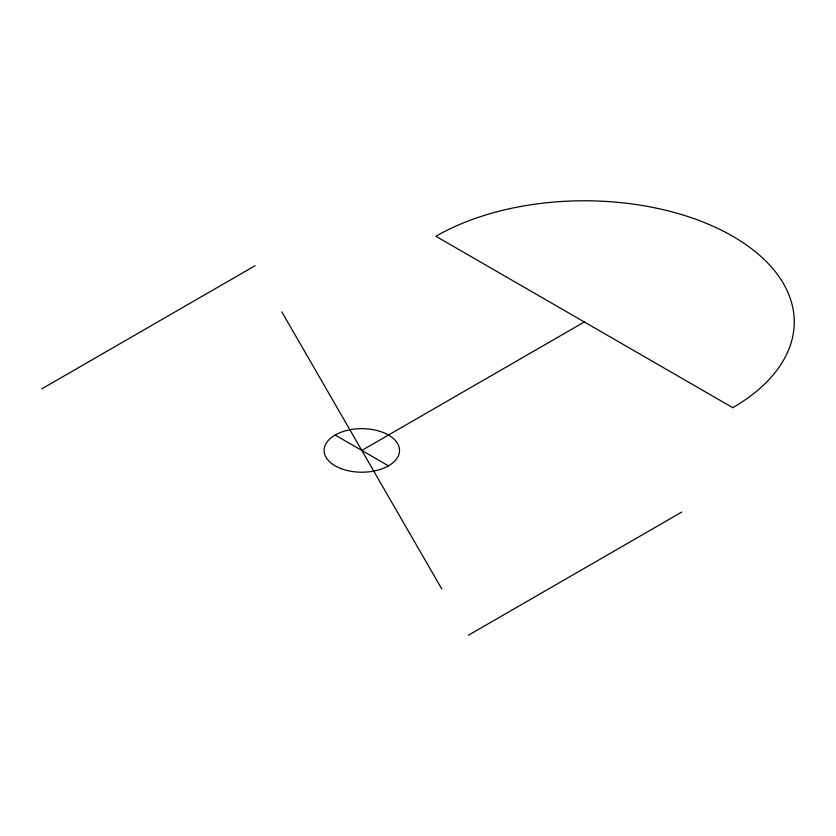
<?xml version="1.0" encoding="UTF-8"?>
<svg xmlns="http://www.w3.org/2000/svg" width="836" height="836" viewBox="0 0 836 836"><rect width="100%" height="100%" fill="white"/><g stroke="black" fill="none" stroke-linecap="round" stroke-linejoin="round"><path stroke-width="1.25" d="M41.8 388.855L255.147 265.681M361.821 450.437L584.322 321.975M468.484 635.193L681.831 512.029M335.152 435.044L388.479 465.83M281.816 311.87L441.816 589.004M732.754 407.675L435.89 236.274A209.92 121.189 0 0 1 732.754 236.274A209.92 121.189 0 0 1 732.754 407.675M341.203 468.672A37.714 21.778 0 0 0 399.472 451.628A37.714 21.778 0 0 0 344.777 431.01A37.714 21.778 0 0 0 341.203 468.672"/></g></svg>
